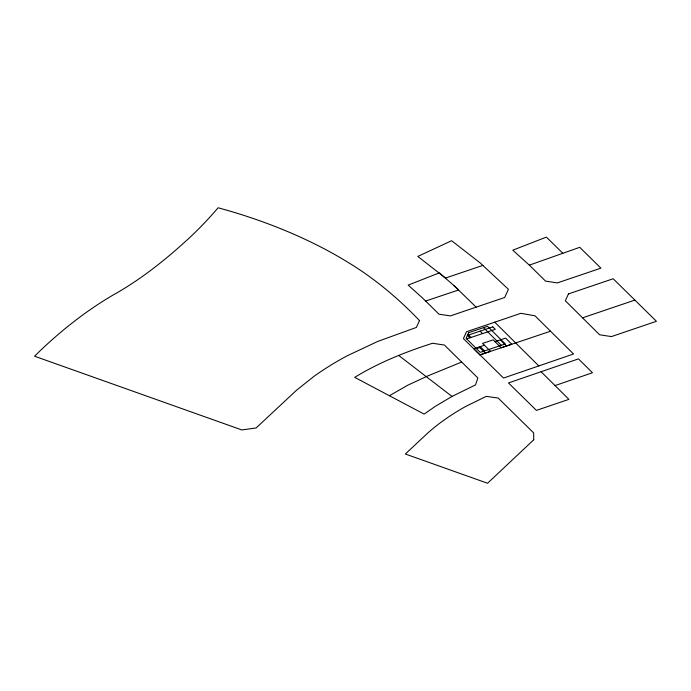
<?xml version="1.0" encoding="UTF-8"?>
<svg xmlns="http://www.w3.org/2000/svg" width="691" height="691" viewBox="0 0 691 691"><rect width="100%" height="100%" fill="white"/><g stroke="black" fill="none" stroke-linecap="round" stroke-linejoin="round"><path stroke-width="1.04" d="M389.413 395.718L407.984 385.077L427.919 375.869L461.683 362.058M452 396.435L435.287 406.36L424.127 414.108L354.699 377.364C378.936 362.481 405.522 351.926 432.531 343.263L444.399 345.051L477.87 377.96L475.512 384.904L452 396.435L398.664 355.416M529.349 265.145L579.723 247.318L600.911 268.151L557.378 282.904L545.545 281.116L529.349 265.145L512.791 250.185L546.382 237.108L562.837 253.295M541.079 371.732L508.49 382.944L536.415 410.385L568.918 399.363L541.079 371.732L578.462 358.888L592.463 372.76L555.011 385.561M538.825 365.928L503.523 378.046L463.402 338.607L466.485 331.766L520.876 313.317L534.964 315.787L573.539 354.008L538.825 365.928L494.756 322.179M482.992 265.361L445.505 278.067L417.805 256.413L451.62 240.727L480.236 262.977L508.421 289.287L504.68 297.484L450.377 315.899L439.027 314.206L421.951 297.467L408.174 285.115L439.355 272.859L453.909 285.538L476.151 307.158M582.53 317.834L634.882 300.093M425.604 301.043L458.634 289.97L453.909 285.538M466.641 338.858L470.968 337.398L467.867 334.323M484.426 345.241L473.836 348.791L479.995 354.906L550.537 331.222M495.015 341.682L505.596 338.124L511.763 344.239L501.174 347.798L493.167 339.851L482.577 343.401L490.584 351.348L479.995 354.906M476.496 348.635L480.824 347.184L484.581 350.916M500.31 339.903L506.468 346.018M483.545 327.672L501.303 345.293M480.133 331.136L482.594 333.58M479.131 347.02L485.289 353.127M419.489 320.572L416.405 327.413L377.614 341.484L347.245 355.779A325.902 188.159 0 0 0 313.887 376.44L296.612 390.173L256.093 427.971L241.807 429.94L34.55 356.21C58.217 332.846 84.337 311.9 113.056 295.057C141.422 279.233 166.946 258.676 190.716 236.642A636.679 367.586 0 0 0 213.476 213.113L218.14 207.749L231.355 211.515A411.439 237.54 0 0 1 250.686 217.639C277.039 226.501 302.77 237.289 327.275 250.427A440.202 254.15 0 0 1 348.083 262.399C374.462 278.352 398.206 298.322 419.489 320.572M468.602 332.682L466.071 338.296L480.254 352.367L505.32 343.945L487.561 326.316L468.602 332.682M568.451 293.917L565.333 300.758L599.615 334.79L611.431 336.577L656.45 321.298L613.176 278.758L568.451 293.917M533.728 439.778L487.57 483.251L405.332 454.004L426.883 433.836A261.224 150.819 0 0 1 442.214 421.389L447.811 417.459A243.983 140.86 0 0 1 465.933 406.334L486.231 396.375L498.202 398.059L533.659 432.937L533.728 439.778M492.838 326.869L467.427 335.403L469.889 337.847L495.3 329.313L492.838 326.869"/></g></svg>
